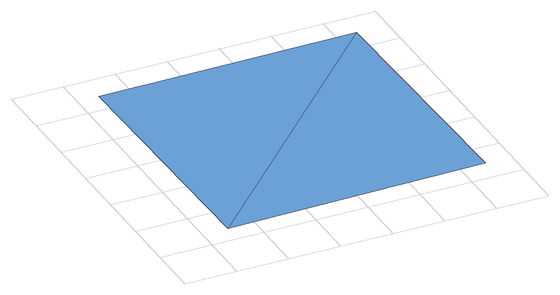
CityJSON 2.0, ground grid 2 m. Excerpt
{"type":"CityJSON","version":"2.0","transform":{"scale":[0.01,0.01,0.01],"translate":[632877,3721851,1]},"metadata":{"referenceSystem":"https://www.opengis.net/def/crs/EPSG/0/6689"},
"CityObjects":{
"waterbody1":{"type":"WaterBody","attributes":{"name":"福岡県津波浸水想定図","class":"1140","function":"2","WaterBodyTsunamiRiskAttribute.description":"1","WaterBodyTsunamiRiskAttribute.rank":"1"},"geometry":[{"type":"MultiSurface","lod":"1","boundaries":[[[0,1,2]],[[1,3,2]]]}]}
},
"vertices":[
[80,1080,57],[99,80,52],[1080,1099,52],[1099,99,52]
]}
